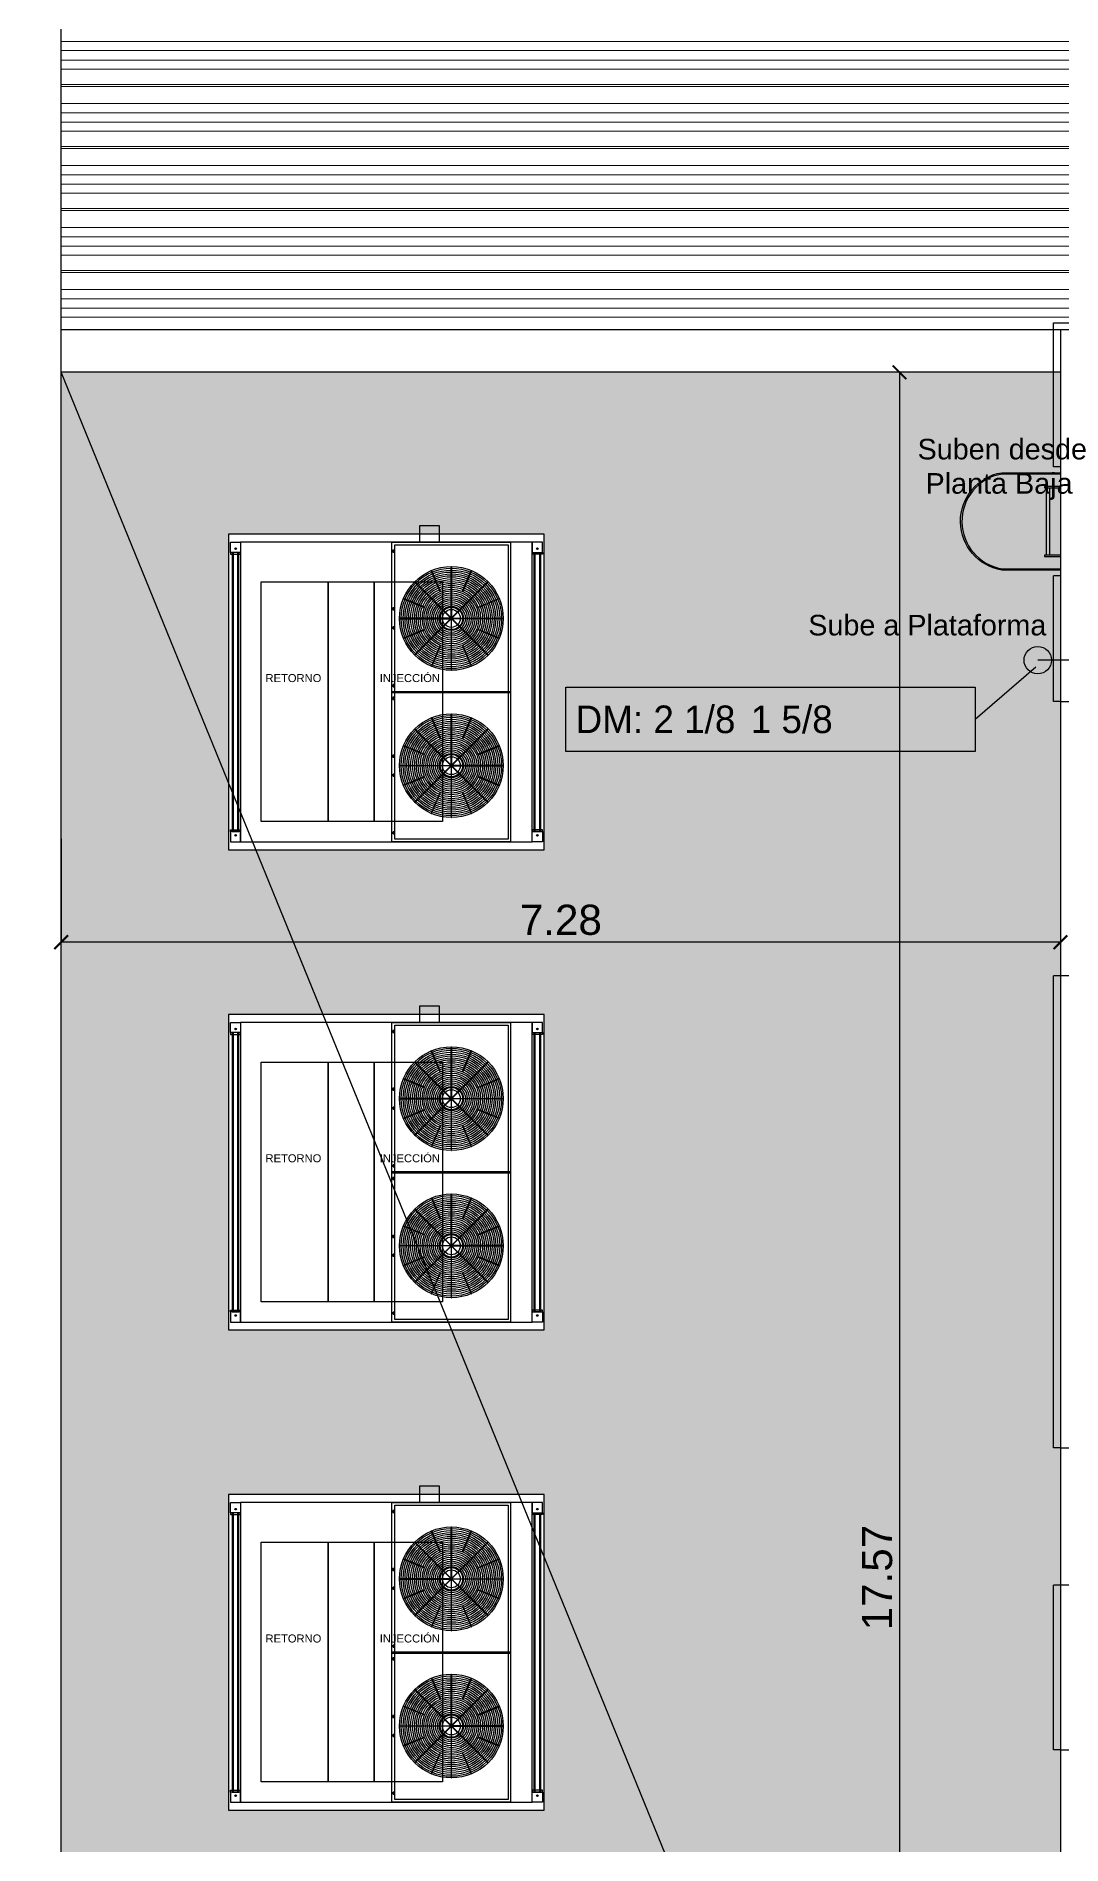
# Model space of a CAD drawing. Header units: inches. Extents: x -309 to 190, y -1585 to -1350.
# Drawn here: x -206.78 to -199.31, y -1492.26 to -1479.08 of the extents above; entities that cross this region are included whole.
import ezdxf

# ---------------------------------------------------------------- set-up
doc = ezdxf.new("R2010")
doc.units = ezdxf.units.IN
doc.header["$MEASUREMENT"] = 0
doc.header["$PDMODE"] = 3
doc.linetypes.add('DASHED', pattern=[19.05, 12.7, -6.35])
doc.layers.get('0').update_dxf_attribs({"color": 9, "linetype": 'CONTINUOUS'})
doc.layers.get('DEFPOINTS').update_dxf_attribs({"color": 9, "linetype": 'CONTINUOUS'})
for name, color, linetype in [('0-AA', 9, 'CONTINUOUS'), ('02', 9, 'CONTINUOUS'), ('AA - EQUIPOS', 9, 'CONTINUOUS'), ('CARP', 9, 'CONTINUOUS'), ('IFA-CAÑOCOBRE', 44, 'CONTINUOUS'), ('IFA-TEXTOS', 70, 'CONTINUOUS'), ('referencias', 9, 'CONTINUOUS'), ('REVOQUE', 9, 'CONTINUOUS')]:
    doc.layers.add(name, color=color, linetype=linetype)
doc.layers.add('cotas', color=9, linetype='CONTINUOUS', lineweight=15)
doc.styles.add('ARIAL', font='arial.ttf', dxfattribs={"height": 0.225})
doc.styles.add('COTAS', font='arial.ttf')
doc.styles.get("Standard").update_dxf_attribs({"font": 'arial.ttf'})
doc.dimstyles.new('ploteo 100', dxfattribs={"dimscale": 0, "dimtxt": 0.22, "dimasz": 0.1, "dimexe": 0, "dimexo": 0, "dimgap": 0.05, "dimtad": 1, "dimzin": 0, "dimdsep": 46, "dimtxsty": 'COTAS', "dimblk1": 'ARCHTICK', "dimblk2": 'ARCHTICK', "dimsah": 1, "dimcen": 0.7, "dimclrd": 256, "dimclre": 256, "dimclrt": 256, "dimaunit": 1, "dimadec": 3, "dimazin": 0, "dimtfac": 1, "dimtmove": 2, "dimatfit": 3, "dimldrblk": 'ARCHTICK', "dimfxl": 1, "dimtolj": 1, "dimtzin": 0, "dimarcsym": 0})

# ---------------------------------------------------------------- blocks, each defined once
blk = doc.blocks.new('A$C2F3D15C2')
for points in [[(1.378, 2.185), (1.525, 2.185), (1.525, 2.304), (1.378, 2.304)], [(0.075, 2.11), (0, 2.11), (0, 2.185), (0.075, 2.185)], [(0.075, 2.11), (0, 2.11), (0, 2.097), (0.075, 2.097)], [(0.014, 0.075), (0.061, 0.075), (0.061, 2.11), (0.014, 2.11)], [(0.021, 0.075), (0.054, 0.075), (0.054, 2.11), (0.021, 2.11)], [(0.075, 0), (2.2, 0), (2.2, 2.185), (0.075, 2.185)], [(1.178, 2.185), (2.043, 2.185), (2.043, 0), (1.178, 0)], [(1.198, 2.165), (2.024, 2.165), (2.024, 0.02), (1.198, 0.02)], [(2.2, 2.11), (2.275, 2.11), (2.275, 2.185), (2.2, 2.185)], [(2.2, 2.11), (2.275, 2.11), (2.275, 2.097), (2.2, 2.097)], [(2.261, 0.075), (2.214, 0.075), (2.214, 2.11), (2.261, 2.11)], [(2.254, 0.075), (2.221, 0.075), (2.221, 2.11), (2.254, 2.11)], [(1.609, 2.007), (1.612, 2.007), (1.612, 1.629), (1.609, 1.629)], [(1.344, 1.897), (1.342, 1.895), (1.61, 1.628), (1.612, 1.63)], [(1.877, 1.897), (1.879, 1.895), (1.612, 1.628), (1.61, 1.63)], [(1.233, 1.63), (1.233, 1.627), (1.611, 1.627), (1.611, 1.63)], [(1.342, 1.363), (1.344, 1.36), (1.612, 1.628), (1.61, 1.63)], [(1.609, 1.251), (1.612, 1.251), (1.612, 1.629), (1.609, 1.629)], [(1.879, 1.363), (1.877, 1.36), (1.61, 1.628), (1.612, 1.63)], [(1.989, 1.63), (1.989, 1.627), (1.611, 1.627), (1.611, 1.63)], [(1.609, 0.934), (1.612, 0.934), (1.612, 0.556), (1.609, 0.556)], [(1.342, 0.822), (1.344, 0.825), (1.612, 0.557), (1.61, 0.555)], [(1.879, 0.822), (1.877, 0.825), (1.61, 0.557), (1.612, 0.555)], [(1.233, 0.555), (1.233, 0.558), (1.611, 0.558), (1.611, 0.555)], [(1.344, 0.288), (1.342, 0.29), (1.61, 0.557), (1.612, 0.555)], [(1.609, 0.178), (1.612, 0.178), (1.612, 0.556), (1.609, 0.556)], [(1.877, 0.288), (1.879, 0.29), (1.612, 0.557), (1.61, 0.555)], [(1.989, 0.555), (1.989, 0.558), (1.611, 0.558), (1.611, 0.555)], [(0.075, 0.075), (0, 0.075), (0, 0.088), (0.075, 0.088)], [(0.075, 0.075), (0, 0.075), (0, 0), (0.075, 0)], [(2.2, 0.075), (2.275, 0.075), (2.275, 0.088), (2.2, 0.088)], [(2.2, 0.075), (2.275, 0.075), (2.275, 0), (2.2, 0)]]:
    blk.add_lwpolyline(points, close=True)
for points in [[(1.2, 2.119), (1.176, 2.119)], [(1.188, 2.107), (1.188, 2.131)], [(1.528, 1.825), (1.464, 1.978), (1.467, 1.979), (1.53, 1.827)], [(1.691, 1.827), (1.754, 1.979), (1.757, 1.978), (1.694, 1.826)], [(1.414, 1.712), (1.262, 1.775), (1.261, 1.772), (1.413, 1.709)], [(1.807, 1.712), (1.96, 1.775), (1.961, 1.773), (1.808, 1.709)], [(1.2, 1.698), (1.176, 1.698)], [(1.188, 1.686), (1.188, 1.71)], [(1.2, 1.56), (1.176, 1.56)], [(1.188, 1.572), (1.188, 1.548)], [(1.413, 1.548), (1.261, 1.485), (1.262, 1.483), (1.414, 1.546)], [(1.809, 1.549), (1.961, 1.486), (1.96, 1.483), (1.807, 1.546)], [(1.528, 1.432), (1.465, 1.28), (1.468, 1.279), (1.531, 1.431)], [(1.691, 1.431), (1.754, 1.279), (1.757, 1.28), (1.694, 1.432)], [(1.2, 1.139), (1.176, 1.139)], [(1.178, 1.097), (2.043, 1.097)], [(1.178, 1.092), (2.043, 1.092)], [(1.178, 1.088), (2.043, 1.088)], [(1.188, 1.151), (1.188, 1.126)], [(1.188, 1.034), (1.188, 1.059)], [(1.2, 1.046), (1.176, 1.046)], [(1.528, 0.753), (1.465, 0.905), (1.468, 0.906), (1.531, 0.754)], [(1.691, 0.754), (1.754, 0.906), (1.757, 0.905), (1.694, 0.753)], [(1.413, 0.637), (1.261, 0.7), (1.262, 0.702), (1.414, 0.639)], [(1.809, 0.636), (1.961, 0.699), (1.96, 0.702), (1.807, 0.639)], [(1.2, 0.625), (1.176, 0.625)], [(1.188, 0.613), (1.188, 0.637)], [(1.2, 0.487), (1.176, 0.487)], [(1.188, 0.499), (1.188, 0.475)], [(1.414, 0.473), (1.262, 0.41), (1.261, 0.413), (1.413, 0.476)], [(1.807, 0.473), (1.96, 0.41), (1.961, 0.412), (1.808, 0.476)], [(1.528, 0.36), (1.464, 0.207), (1.467, 0.206), (1.53, 0.358)], [(1.691, 0.358), (1.754, 0.206), (1.757, 0.207), (1.694, 0.359)], [(1.2, 0.066), (1.176, 0.066)], [(1.188, 0.078), (1.188, 0.054)]]:
    blk.add_lwpolyline(points)
at = {"linetype": 'DASHED'}
for points in [[(0.225, 1.895), (0.712, 1.895), (0.712, 0.149), (0.225, 0.149)], [(0.712, 1.895), (1.047, 1.895), (1.047, 0.149), (0.712, 0.149)], [(1.547, 0.149), (1.047, 0.149), (1.047, 1.895), (1.547, 1.895)]]:
    blk.add_lwpolyline(points, close=True, dxfattribs=at)
for centre, radius in [((0.038, 2.137), 0.00561), ((0.038, 2.137), 0.00411), ((0.038, 2.137), 0.00486), ((1.188, 2.119), 0.00732), ((1.188, 2.119), 0.00573), ((1.188, 2.119), 0.00493), ((2.238, 2.137), 0.00561), ((2.238, 2.137), 0.00411), ((2.238, 2.137), 0.00486), ((1.611, 1.629), 0.378), ((1.611, 1.629), 0.366), ((1.611, 1.629), 0.352), ((1.611, 1.629), 0.338), ((1.611, 1.629), 0.324), ((1.611, 1.629), 0.311), ((1.611, 1.629), 0.297), ((1.611, 1.629), 0.283), ((1.611, 1.629), 0.269), ((1.611, 1.629), 0.255), ((1.611, 1.629), 0.241), ((1.611, 1.629), 0.227), ((1.611, 1.629), 0.213), ((1.611, 1.629), 0.2), ((1.611, 1.629), 0.186), ((1.611, 1.629), 0.172), ((1.611, 1.629), 0.158), ((1.611, 1.629), 0.144), ((1.611, 1.629), 0.13), ((1.611, 1.629), 0.116), ((1.611, 1.629), 0.102), ((1.611, 1.629), 0.0885), ((1.188, 1.698), 0.00732), ((1.188, 1.698), 0.00573), ((1.188, 1.698), 0.00493), ((1.611, 1.629), 0.0816), ((1.611, 1.629), 0.0651), ((1.188, 1.56), 0.00732), ((1.188, 1.56), 0.00573), ((1.188, 1.56), 0.00493), ((1.188, 1.139), 0.00732), ((1.188, 1.139), 0.00573), ((1.188, 1.139), 0.00493), ((1.188, 1.046), 0.00732), ((1.188, 1.046), 0.00573), ((1.188, 1.046), 0.00493), ((1.611, 0.556), 0.378), ((1.611, 0.556), 0.366), ((1.611, 0.556), 0.352), ((1.611, 0.556), 0.338), ((1.611, 0.556), 0.324), ((1.611, 0.556), 0.311), ((1.611, 0.556), 0.297), ((1.611, 0.556), 0.283), ((1.611, 0.556), 0.269), ((1.611, 0.556), 0.255), ((1.611, 0.556), 0.241), ((1.611, 0.556), 0.227), ((1.611, 0.556), 0.213), ((1.611, 0.556), 0.2), ((1.611, 0.556), 0.186), ((1.611, 0.556), 0.172), ((1.611, 0.556), 0.158), ((1.611, 0.556), 0.144), ((1.611, 0.556), 0.13), ((1.611, 0.556), 0.116), ((1.188, 0.625), 0.00732), ((1.188, 0.625), 0.00573), ((1.188, 0.625), 0.00493), ((1.611, 0.556), 0.102), ((1.611, 0.556), 0.0885), ((1.611, 0.556), 0.0816), ((1.611, 0.556), 0.0816), ((1.611, 0.556), 0.0651), ((1.188, 0.487), 0.00732), ((1.188, 0.487), 0.00573), ((1.188, 0.487), 0.00493), ((0.038, 0.048), 0.00561), ((0.038, 0.048), 0.00411), ((0.038, 0.048), 0.00486), ((1.188, 0.066), 0.00732), ((1.188, 0.066), 0.00573), ((1.188, 0.066), 0.00493), ((2.238, 0.048), 0.00561), ((2.238, 0.048), 0.00411), ((2.238, 0.048), 0.00486)]:
    blk.add_circle(centre, radius)
for s, p in [('RETORNO', (0.256, 1.165)), ('INJECCIÓN', (1.089, 1.165))]:
    blk.add_text(s, height=0.0583).set_placement(p)
blk = doc.blocks.new('_ARCHTICK')
at = {"color": 0, "linetype": 'ByBlock', "const_width": 0.15}
blk.add_lwpolyline([(-0.5, -0.5), (0.5, 0.5)], dxfattribs=at)
blk = doc.blocks.new('*D65')
at = {"layer": 'cotas', "lineweight": -2, "transparency": 16777216}
for p, q in [((-206.602, -1484.928), (-206.602, -1485.682)), ((-199.319, -1484.928), (-199.319, -1485.682)), ((-199.319, -1485.682), (-206.602, -1485.682))]:
    blk.add_line(p, q, dxfattribs=at)
at = {"layer": 'DEFPOINTS', "color": 0, "transparency": 16777216}
for p in [(-206.602, -1484.928), (-199.319, -1484.928), (-206.602, -1485.682)]:
    blk.add_point(p, dxfattribs=at)
at = {"layer": 'cotas', "lineweight": -2, "transparency": 16777216, "xscale": 0.1, "yscale": 0.1, "zscale": 0.1, "rotation": 180}
blk.add_blockref('_ARCHTICK', (-206.602, -1485.682), dxfattribs=at)
at = {"layer": 'cotas', "lineweight": -2, "transparency": 16777216, "xscale": 0.1, "yscale": 0.1, "zscale": 0.1}
blk.add_blockref('_ARCHTICK', (-199.319, -1485.682), dxfattribs=at)
at = {"layer": 'cotas', "transparency": 16777216, "insert": (-202.96, -1485.52), "char_height": 0.22, "attachment_point": 5, "style": 'COTAS'}
blk.add_mtext('\\A1;7.28', dxfattribs=at)
blk = doc.blocks.new('*D66')
at = {"layer": 'cotas', "lineweight": -2, "transparency": 16777216}
for p, q in [((-199.319, -1481.528), (-200.492, -1481.528)), ((-200.492, -1481.528), (-200.492, -1499.098)), ((-199.319, -1499.098), (-200.492, -1499.098))]:
    blk.add_line(p, q, dxfattribs=at)
at = {"layer": 'DEFPOINTS', "color": 0, "transparency": 16777216}
for p in [(-199.319, -1481.528), (-200.492, -1499.098), (-199.319, -1499.098)]:
    blk.add_point(p, dxfattribs=at)
at = {"layer": 'cotas', "lineweight": -2, "transparency": 16777216, "xscale": 0.1, "yscale": 0.1, "zscale": 0.1}
for p, rotation in [((-200.492, -1481.528), 90), ((-200.492, -1499.098), 270)]:
    blk.add_blockref('_ARCHTICK', p, dxfattribs=dict(at, rotation=rotation))
at = {"layer": 'cotas', "transparency": 16777216, "insert": (-200.654, -1490.313), "char_height": 0.22, "attachment_point": 5, "rotation": 90, "style": 'COTAS'}
blk.add_mtext('\\A1;17.57', dxfattribs=at)

msp = doc.modelspace()

# ---------------------------------------------------------------- hatches: boundary and pattern name
at = {"layer": 'CARP'}
h = msp.add_hatch(dxfattribs=at)
h.set_pattern_fill('AR-SAND', color=256, scale=0.2, angle=45, style=0)
h.set_pattern_definition([(82.5, (0, 0), (-0.28140264, 0.263585425), [0, -0.304, 0, -0.34, 0, -0.325]), (52.5, (0, 0), (-0.1488275, 0.64939595), [0, -0.164, 0, -0.274, 0, -0.105]), (12.5, (-0.17395, -0.17395), (0.439605855, 0.44120648), [0, -0.1, 0, -0.36, 0, -0.47]), (2.5, (-0.17395, -0.17395), (0.30100843, 0.54925257), [0, -0.05, 0, -0.236, 0, -0.27])])
h.paths.add_polyline_path([(-199.319, -1499.098), (-206.602, -1499.098), (-206.602, -1481.528), (-199.319, -1481.528)])
h.paths.add_polyline_path([(-203.082, -1482.708), (-205.382, -1482.708), (-205.382, -1485.008), (-203.082, -1485.008)], flags=16)
h.paths.add_polyline_path([(-203.082, -1486.208), (-205.382, -1486.208), (-205.382, -1488.508), (-203.082, -1488.508)], flags=16)
h.paths.add_polyline_path([(-203.082, -1489.708), (-205.382, -1489.708), (-205.382, -1492.008), (-203.082, -1492.008)], flags=16)
h.paths.add_polyline_path([(-203.082, -1493.208), (-205.382, -1493.208), (-205.382, -1495.508), (-203.082, -1495.508)], flags=16)

# ---------------------------------------------------------------- linework, layer by layer
for points in [[(-199.519, -1498.898), (-206.602, -1481.528)], [(-199.319, -1482.218), (-199.369, -1482.218)], [(-199.319, -1483.011), (-199.369, -1483.011)], [(-199.319, -1483.928), (-199.369, -1483.928)], [(-199.319, -1483.928), (-199.319, -1485.928)], [(-199.319, -1485.928), (-199.369, -1485.928)], [(-199.319, -1489.368), (-199.369, -1489.368)], [(-199.319, -1489.368), (-199.319, -1490.368)], [(-199.319, -1490.368), (-199.369, -1490.368)], [(-199.319, -1491.568), (-199.369, -1491.568)], [(-199.319, -1491.568), (-199.319, -1493.568)]]:
    msp.add_lwpolyline(points)
at = {"layer": '0-AA'}
for points in [[(-203.082, -1482.708), (-205.382, -1482.708), (-205.382, -1485.008), (-203.082, -1485.008), (-203.082, -1482.708)], [(-203.082, -1486.208), (-205.382, -1486.208), (-205.382, -1488.508), (-203.082, -1488.508), (-203.082, -1486.208)], [(-203.082, -1489.708), (-205.382, -1489.708), (-205.382, -1492.008), (-203.082, -1492.008), (-203.082, -1489.708)]]:
    msp.add_lwpolyline(points, close=True, dxfattribs=at)
at = {"layer": '02', "linetype": 'Continuous'}
for p, q in [((-199.421, -1482.86), (-199.421, -1482.37)), ((-199.396, -1482.86), (-199.396, -1482.37))]:
    msp.add_line(p, q, dxfattribs=at)
msp.add_lwpolyline([(-199.319, -1482.97), (-199.747, -1482.97, -0.361596), (-200.047, -1482.62, -0.370315), (-199.747, -1482.26), (-199.319, -1482.26), (-199.319, -1482.27), (-199.747, -1482.27, 0.368946), (-200.037, -1482.62, 0.359991), (-199.747, -1482.96), (-199.319, -1482.96)], format="xyb", close=True, dxfattribs=at)
for points in [[(-199.319, -1482.36), (-199.434, -1482.36), (-199.434, -1482.37), (-199.319, -1482.37)], [(-199.319, -1482.86), (-199.434, -1482.86), (-199.434, -1482.87), (-199.319, -1482.87)]]:
    msp.add_lwpolyline(points, dxfattribs=at)
at = {"layer": 'IFA-CAÑOCOBRE'}
for p, q in [((-197.047, -1483.626), (-199.484, -1483.626)), ((-199.939, -1484.057), (-199.497, -1483.676))]:
    msp.add_line(p, q, dxfattribs=at)
msp.add_lwpolyline([(-202.925, -1483.822), (-199.939, -1483.822), (-199.939, -1484.293), (-202.925, -1484.293)], close=True, dxfattribs=at)
msp.add_circle((-199.484, -1483.626), 0.1, dxfattribs=at)
at = {"layer": 'referencias', "linetype": 'Continuous', "lineweight": 5}
for points in [[(-206.602, -1479.117), (-184.192, -1479.117)], [(-206.602, -1479.184), (-184.192, -1479.184)], [(-206.602, -1479.253), (-184.192, -1479.253)], [(-206.602, -1479.319), (-184.192, -1479.319)], [(-206.602, -1479.43), (-184.192, -1479.43)], [(-206.602, -1479.445), (-184.192, -1479.445)], [(-206.602, -1479.569), (-184.192, -1479.569)], [(-206.602, -1479.636), (-184.192, -1479.636)], [(-206.602, -1479.705), (-184.192, -1479.705)], [(-206.602, -1479.771), (-184.192, -1479.771)], [(-206.602, -1479.882), (-184.192, -1479.882)], [(-206.602, -1479.897), (-184.192, -1479.897)], [(-206.602, -1480.021), (-184.192, -1480.021)], [(-206.602, -1480.088), (-184.192, -1480.088)], [(-206.602, -1480.157), (-184.192, -1480.157)], [(-206.602, -1480.223), (-184.192, -1480.223)], [(-206.602, -1480.334), (-184.192, -1480.334)], [(-206.602, -1480.35), (-184.192, -1480.35)], [(-206.602, -1480.473), (-184.192, -1480.473)], [(-206.602, -1480.54), (-184.192, -1480.54)], [(-206.602, -1480.609), (-184.192, -1480.609)], [(-206.602, -1480.675), (-184.192, -1480.675)], [(-206.602, -1480.786), (-184.192, -1480.786)], [(-206.602, -1480.802), (-184.192, -1480.802)], [(-206.602, -1480.925), (-184.192, -1480.925)], [(-206.602, -1480.992), (-184.192, -1480.992)], [(-206.602, -1481.061), (-184.192, -1481.061)], [(-206.602, -1481.127), (-184.192, -1481.127)]]:
    msp.add_lwpolyline(points, dxfattribs=at)
at = {"layer": 'REVOQUE'}
for points in [[(-234.622, -1499.408), (-206.602, -1499.408), (-206.602, -1455.713), (-234.622, -1455.713)], [(-199.319, -1489.368), (-199.009, -1489.368), (-199.009, -1485.928), (-199.319, -1485.928)], [(-199.009, -1490.678), (-198.779, -1490.678), (-198.779, -1490.368), (-199.319, -1490.368), (-199.319, -1491.568), (-199.009, -1491.568), (-199.009, -1490.678)]]:
    msp.add_lwpolyline(points, close=True, dxfattribs=at)
for points in [[(-199.369, -1482.218), (-199.369, -1481.168), (-184.142, -1481.168), (-184.142, -1481.773)], [(-199.319, -1481.218), (-206.602, -1481.218)], [(-192.025, -1481.528), (-184.502, -1481.528), (-184.502, -1481.773), (-184.347, -1481.773), (-184.192, -1481.773), (-184.192, -1481.218), (-199.319, -1481.218), (-199.319, -1483.928), (-199.009, -1483.928), (-199.009, -1481.528), (-192.025, -1481.528)], [(-199.319, -1481.528), (-206.602, -1481.528)], [(-199.369, -1483.928), (-199.369, -1483.011)], [(-199.369, -1489.368), (-199.369, -1485.928)], [(-199.369, -1491.568), (-199.369, -1490.368)]]:
    msp.add_lwpolyline(points, dxfattribs=at)

# ---------------------------------------------------------------- block references
at = {"layer": 'AA - EQUIPOS'}
for p in [(-205.369, -1484.951), (-205.369, -1488.451), (-205.369, -1491.951)]:
    msp.add_blockref('A$C2F3D15C2', p, dxfattribs=at)

# ---------------------------------------------------------------- texts
at = {"layer": 'IFA-CAÑOCOBRE', "insert": (-202.853, -1483.957), "char_height": 0.20101, "width": 3.23248, "attachment_point": 1}
msp.add_mtext('{\\Ftxt|c0;DM: 2 1/8\\H0.7462x;  \\H1.3401x;1 5/8}', dxfattribs=at)
at = {"layer": 'IFA-TEXTOS', "color": 70, "char_height": 0.15, "width": 2.04242, "attachment_point": 1, "style": 'ARIAL'}
for s, insert in [('Suben desde \\P Planta Baja', (-200.36, -1482.013)), (' Sube a Plataforma', (-201.215, -1483.296))]:
    msp.add_mtext(s, dxfattribs=dict(at, insert=insert))

# ---------------------------------------------------------------- dimensions: what is measured, and where the dimension line sits
at = {"layer": 'cotas'}
dim = msp.add_linear_dim(base=(-200.492, -1499.098), p1=(-199.319, -1481.528), p2=(-199.319, -1499.098), angle=90, dimstyle='ploteo 100', override={"dimscale": 1, "dimfxl": 20}, dxfattribs=at)
dim.commit()
dim.dimension.update_dxf_attribs({"geometry": '*D66', "text_midpoint": (-200.654, -1490.313)})
dim = msp.add_linear_dim(base=(-206.602, -1485.682), p1=(-199.319, -1484.928), p2=(-206.602, -1484.928), dimstyle='ploteo 100', override={"dimscale": 1, "dimfxl": 20}, dxfattribs=at)
dim.commit()
dim.dimension.update_dxf_attribs({"geometry": '*D65', "text_midpoint": (-202.96, -1485.52)})

doc.saveas('drawing.dxf')
